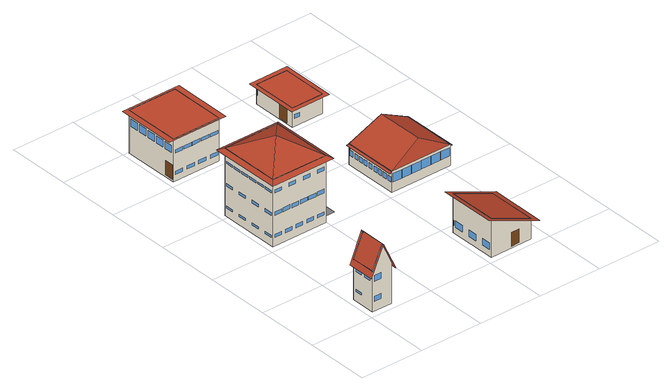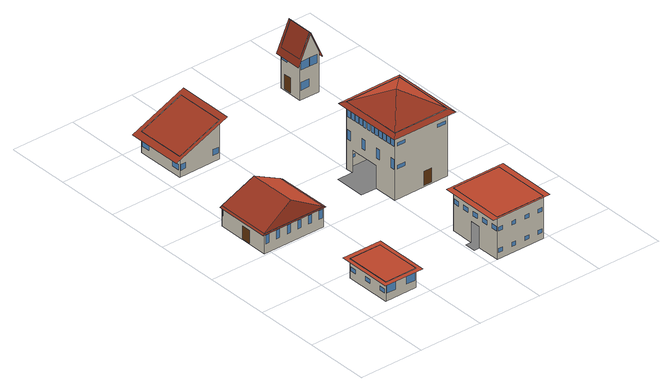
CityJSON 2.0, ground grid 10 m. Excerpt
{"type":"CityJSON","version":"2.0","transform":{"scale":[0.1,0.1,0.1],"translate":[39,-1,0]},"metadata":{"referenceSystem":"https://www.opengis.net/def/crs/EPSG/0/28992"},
"CityObjects":{
"building1":{"type":"Building","attributes":{"roofType":"Gabled","yearOfConstruction":1976,"function":"Residential","storeysAboveGround":2},"geometry":[{"type":"MultiSurface","lod":"3","boundaries":[[[0,1,2,3]],[[4,5,6,7]],[[7,8,9,4]],[[3,2,8,7,6],[10,11,12,13],[14,15,16,17]],[[12,11,10,13]],[[16,15,14,17]],[[1,9,8,2],[18,19,20,21],[22,23,24,25]],[[20,19,18,21]],[[24,23,22,25]],[[1,0,5,4,9],[26,27,28,29],[30,31,32,33],[34,35,36,37]],[[28,27,26,29]],[[32,31,30,33]],[[36,35,34,37]],[[0,3,6,5],[38,39,40,41],[42,43,44,45],[46,47,48,49]],[[40,39,38,41]],[[44,43,42,45]],[[48,47,46,49]],[[50,51,52,53,4,9,8,7]],[[53,54,55,50,7,6,5,4]]],"semantics":{"surfaces":[{"type":"GroundSurface"},{"type":"RoofSurface"},{"type":"WallSurface"},{"type":"Window"},{"type":"Door"}],"values":[0,1,1,2,3,3,2,4,3,2,3,3,3,2,3,3,3,1,1]}}]},
"building2":{"type":"Building","attributes":{"roofType":"Pyramidal","yearOfConstruction":2006,"function":"Residential","storeysAboveGround":3},"geometry":[{"type":"MultiSurface","lod":"3","boundaries":[[[56,57,58,59,60,61,62,63]],[[64,65,66]],[[67,68,66]],[[65,67,66]],[[68,64,66]],[[62,67,65,63],[69,70,71,72],[73,74,75,76],[77,78,79,80],[81,82,83,84],[85,86,87,88],[89,90,91,92],[93,94,95,96],[97,98,99,100],[101,102,103,104],[105,106,107,108],[109,110,111,112],[113,114,115,116],[117,118,119,120],[121,122,123,124],[125,126,127,128]],[[71,70,69,72]],[[75,74,73,76]],[[79,78,77,80]],[[83,82,81,84]],[[87,86,85,88]],[[91,90,89,92]],[[95,94,93,96]],[[99,98,97,100]],[[103,102,101,104]],[[107,106,105,108]],[[111,110,109,112]],[[115,114,113,116]],[[119,118,117,120]],[[123,122,121,124]],[[127,126,125,128]],[[61,129,130,58,57,68,67,62],[131,132,133,134],[135,136,137,138],[139,140,141,142],[143,144,145,146],[147,148,149,150],[151,152,153,154],[155,156,157,158],[159,160,161,162],[163,164,165,166],[167,168,169,170],[171,172,173,174],[175,176,177,178],[179,180,181,182],[183,184,185,186],[187,188,189,190],[191,192,193,194]],[[133,132,131,134]],[[137,136,135,138]],[[141,140,139,142]],[[145,144,143,146]],[[149,148,147,150]],[[153,152,151,154]],[[157,156,155,158]],[[161,160,159,162]],[[165,164,163,166]],[[169,168,167,170]],[[173,172,171,174]],[[177,176,175,178]],[[181,180,179,182]],[[185,184,183,186]],[[189,188,187,190]],[[193,192,191,194]],[[56,64,68,57],[195,196,197,198],[199,200,201,202],[203,204,205,206],[207,208,209,210]],[[197,196,195,198]],[[201,200,199,202]],[[205,204,203,206]],[[209,208,207,210]],[[63,65,64,56],[211,212,213,214],[215,216,217,218],[219,220,221,222],[223,224,225,226],[227,228,229,230],[231,232,233,234],[235,236,237,238],[239,240,241,242],[243,244,245,246],[247,248,249,250],[251,252,253,254],[255,256,257,258],[259,260,261,262],[263,264,265,266]],[[213,212,211,214]],[[217,216,215,218]],[[221,220,219,222]],[[225,224,223,226]],[[229,228,227,230]],[[233,232,231,234]],[[237,236,235,238]],[[241,240,239,242]],[[245,244,243,246]],[[249,248,247,250]],[[253,252,251,254]],[[257,256,255,258]],[[261,260,259,262]],[[265,264,263,266]],[[267,67,65,268]],[[269,68,67,267]],[[64,68,269,270]],[[65,64,270,268]]],"semantics":{"surfaces":[{"type":"GroundSurface"},{"type":"RoofSurface"},{"type":"WallSurface"},{"type":"Window"},{"type":"Door"}],"values":[0,1,1,1,1,2,3,3,3,3,3,3,3,3,3,3,3,3,3,3,3,2,3,3,3,3,3,3,3,3,3,3,3,3,3,3,3,3,2,4,3,3,3,2,3,3,3,3,3,3,3,3,3,3,3,3,3,3,1,1,1,1]}}]},
"building3":{"type":"Building","attributes":{"roofType":"Flat","yearOfConstruction":1948,"function":"Residential","storeysAboveGround":2},"geometry":[{"type":"MultiSurface","lod":"3","boundaries":[[[271,272,273,274,275,276,277,278]],[[279,280,281,282]],[[277,279,282,278],[283,284,285,286],[287,288,289,290],[291,292,293,294],[295,296,297,298],[299,300,301,302],[303,304,305,306],[307,308,309,310],[311,312,313,314],[315,316,317,318]],[[285,284,283,286]],[[289,288,287,290]],[[293,292,291,294]],[[297,296,295,298]],[[301,300,299,302]],[[305,304,303,306]],[[309,308,307,310]],[[313,312,311,314]],[[317,316,315,318]],[[276,319,320,273,272,280,279,277],[321,322,323,324],[325,326,327,328],[329,330,331,332],[333,334,335,336],[337,338,339,340]],[[323,322,321,324]],[[327,326,325,328]],[[331,330,329,332]],[[335,334,333,336]],[[339,338,337,340]],[[271,281,280,272],[341,342,343,344],[345,346,347,348],[349,350,351,352],[353,354,355,356],[357,358,359,360],[361,362,363,364],[365,366,367,368],[369,370,371,372]],[[343,342,341,344]],[[347,346,345,348]],[[351,350,349,352]],[[355,354,353,356]],[[359,358,357,360]],[[363,362,361,364]],[[367,366,365,368]],[[371,370,369,372]],[[278,282,281,271],[373,374,375,376],[377,378,379,380],[381,382,383,384],[385,386,387,388],[389,390,391,392],[393,394,395,396]],[[375,374,373,376]],[[379,378,377,380]],[[383,382,381,384]],[[387,386,385,388]],[[391,390,389,392]],[[395,394,393,396]],[[397,398,399,400],[281,280,279,282]]],"semantics":{"surfaces":[{"type":"GroundSurface"},{"type":"RoofSurface"},{"type":"WallSurface"},{"type":"Window"},{"type":"Door"}],"values":[0,1,2,3,3,3,3,3,3,3,3,3,2,3,3,3,3,3,2,3,3,3,3,3,3,3,3,2,4,3,3,3,3,3,1]}}]},
"building4":{"type":"Building","attributes":{"roofType":"Shed","yearOfConstruction":1952,"function":"Residential","storeysAboveGround":1},"geometry":[{"type":"MultiSurface","lod":"3","boundaries":[[[401,402,403,404]],[[405,406,407,408]],[[404,403,406,405],[409,410,411,412]],[[411,410,409,412]],[[402,407,406,403],[413,414,415,416],[417,418,419,420]],[[415,414,413,416]],[[419,418,417,420]],[[402,401,408,407],[421,422,423,424],[425,426,427,428]],[[423,422,421,424]],[[427,426,425,428]],[[401,404,405,408],[429,430,431,432],[433,434,435,436],[437,438,439,440]],[[431,430,429,432]],[[435,434,433,436]],[[439,438,437,440]],[[441,442,443,444],[408,407,406,405]]],"semantics":{"surfaces":[{"type":"GroundSurface"},{"type":"RoofSurface"},{"type":"WallSurface"},{"type":"Door"},{"type":"Window"}],"values":[0,1,2,3,2,4,4,2,4,4,2,4,4,4,1]}}]},
"building5":{"type":"Building","attributes":{"roofType":"Hipped","yearOfConstruction":1992,"function":"Residential","storeysAboveGround":1},"geometry":[{"type":"MultiSurface","lod":"3","boundaries":[[[445,446,447,448]],[[449,450,451,452]],[[452,453,454,449]],[[451,453,452]],[[454,450,449]],[[447,453,451,448],[455,456,457,458],[459,460,461,462],[463,464,465,466],[467,468,469,470],[471,472,473,474],[475,476,477,478]],[[457,456,455,458]],[[461,460,459,462]],[[465,464,463,466]],[[469,468,467,470]],[[473,472,471,474]],[[477,476,475,478]],[[446,454,453,447],[479,480,481,482]],[[481,480,479,482]],[[445,450,454,446],[483,484,485,486],[487,488,489,490],[491,492,493,494],[495,496,497,498],[499,500,501,502],[503,504,505,506]],[[485,484,483,486]],[[489,488,487,490]],[[493,492,491,494]],[[497,496,495,498]],[[501,500,499,502]],[[505,504,503,506]],[[448,451,450,445],[507,508,509,510],[511,512,513,514],[515,516,517,518],[519,520,521,522],[523,524,525,526],[527,528,529,530],[531,532,533,534],[535,536,537,538],[539,540,541,542]],[[509,508,507,510]],[[513,512,511,514]],[[517,516,515,518]],[[521,520,519,522]],[[525,524,523,526]],[[529,528,527,530]],[[533,532,531,534]],[[537,536,535,538]],[[541,540,539,542]],[[543,453,451,544]],[[545,454,453,543]],[[450,454,545,546]],[[451,450,546,544]]],"semantics":{"surfaces":[{"type":"GroundSurface"},{"type":"RoofSurface"},{"type":"WallSurface"},{"type":"Window"},{"type":"Door"}],"values":[0,1,1,1,1,2,3,3,3,3,3,3,2,4,2,3,3,3,3,3,3,2,3,3,3,3,3,3,3,3,3,1,1,1,1]}}]},
"building6":{"type":"Building","attributes":{"roofType":"Flat","yearOfConstruction":1979,"function":"Residential","storeysAboveGround":1},"geometry":[{"type":"MultiSurface","lod":"3","boundaries":[[[547,548,549,550]],[[551,552,553,554]],[[549,551,554,550],[555,556,557,558]],[[557,556,555,558]],[[548,552,551,549],[559,560,561,562],[563,564,565,566],[567,568,569,570]],[[561,560,559,562]],[[565,564,563,566]],[[569,568,567,570]],[[547,553,552,548],[571,572,573,574],[575,576,577,578]],[[573,572,571,574]],[[577,576,575,578]],[[550,554,553,547],[579,580,581,582]],[[581,580,579,582]],[[583,584,585,586],[553,552,551,554]]],"semantics":{"surfaces":[{"type":"GroundSurface"},{"type":"RoofSurface"},{"type":"WallSurface"},{"type":"Window"},{"type":"Door"}],"values":[0,1,2,3,2,3,3,3,2,3,3,2,4,1]}}]}
},
"vertices":[
[10,48,0],[42,48,0],[42,10,0],[10,10,0],[26,48,99],[10,48,63],[10,10,63],[26,10,99],[42,10,63],[42,48,63],[13,10,23],[24,10,23],[24,10,15],[13,10,15],[13,10,55],[24,10,55],[24,10,46],[13,10,46],[42,17,25],[42,29,25],[42,29,2],[42,17,2],[42,12,51],[42,22,51],[42,22,46],[42,12,46],[40,48,27],[27,48,27],[27,48,15],[40,48,15],[40,48,59],[27,48,59],[27,48,46],[40,48,46],[25,48,59],[13,48,59],[13,48,46],[25,48,46],[10,43,18],[10,32,18],[10,32,15],[10,43,15],[10,43,50],[10,32,50],[10,32,46],[10,43,46],[10,26,50],[10,15,50],[10,15,46],[10,26,46],[26,7,99],[47,7,54],[47,51,54],[26,51,99],[6,51,54],[6,7,54],
[10,307,0],[99,307,0],[99,270,0],[124,270,0],[124,222,0],[99,222,0],[99,210,0],[10,210,0],[10,307,104],[10,210,104],[55,258,129],[99,210,104],[99,307,104],[13,210,18],[24,210,18],[24,210,13],[13,210,13],[31,210,18],[42,210,18],[42,210,13],[31,210,13],[49,210,18],[60,210,18],[60,210,13],[49,210,13],[67,210,18],[78,210,18],[78,210,13],[67,210,13],[85,210,18],[96,210,18],[96,210,13],[85,210,13],[13,210,53],[24,210,53],[24,210,47],[13,210,47],[27,210,53],[39,210,53],[39,210,47],[27,210,47],[42,210,53],[53,210,53],[53,210,47],[42,210,47],[56,210,53],[68,210,53],[68,210,47],[56,210,47],[70,210,53],[82,210,53],[82,210,47],[70,210,47],[85,210,53],[96,210,53],[96,210,47],[85,210,47],[13,210,87],[24,210,87],[24,210,82],[13,210,82],[37,210,87],[48,210,87],[48,210,82],[37,210,82],[61,210,87],[72,210,87],[72,210,82],[61,210,82],[85,210,87],[96,210,87],[96,210,82],[85,210,82],[99,222,35],[99,270,35],[99,212,62],[99,218,62],[99,218,47],[99,212,47],[99,241,62],[99,247,62],[99,247,47],[99,241,47],[99,270,62],[99,276,62],[99,276,47],[99,270,47],[99,299,62],[99,305,62],[99,305,47],[99,299,47],[99,212,96],[99,218,96],[99,218,82],[99,212,82],[99,220,96],[99,226,96],[99,226,82],[99,220,82],[99,228,96],[99,234,96],[99,234,82],[99,228,82],[99,236,96],[99,242,96],[99,242,82],[99,236,82],[99,244,96],[99,249,96],[99,249,82],[99,244,82],[99,252,96],[99,257,96],[99,257,82],[99,252,82],[99,260,96],[99,265,96],[99,265,82],[99,260,82],[99,267,96],[99,273,96],[99,273,82],[99,267,82],[99,275,96],[99,281,96],[99,281,82],[99,275,82],[99,283,96],[99,289,96],[99,289,82],[99,283,82],[99,291,96],[99,297,96],[99,297,82],[99,291,82],[99,299,96],[99,305,96],[99,305,82],[99,299,82],[50,307,24],[37,307,24],[37,307,2],[50,307,2],[95,307,52],[82,307,52],[82,307,47],[95,307,47],[95,307,87],[82,307,87],[82,307,82],[95,307,82],[27,307,87],[14,307,87],[14,307,82],[27,307,82],[10,304,16],[10,291,16],[10,291,13],[10,304,13],[10,278,16],[10,265,16],[10,265,13],[10,278,13],[10,252,16],[10,239,16],[10,239,13],[10,252,13],[10,226,16],[10,213,16],[10,213,13],[10,226,13],[10,304,51],[10,291,51],[10,291,47],[10,304,47],[10,278,51],[10,265,51],[10,265,47],[10,278,47],[10,252,51],[10,239,51],[10,239,47],[10,252,47],[10,226,51],[10,213,51],[10,213,47],[10,226,47],[10,304,85],[10,291,85],[10,291,82],[10,304,82],[10,288,85],[10,276,85],[10,276,82],[10,288,82],[10,273,85],[10,260,85],[10,260,82],[10,273,82],[10,257,85],[10,244,85],[10,244,82],[10,257,82],[10,241,85],[10,229,85],[10,229,82],[10,241,82],[10,226,85],[10,213,85],[10,213,82],[10,226,82],[106,202,100],[3,202,100],[106,315,100],[3,315,100],
[10,499,0],[87,499,0],[87,463,0],[96,463,0],[96,446,0],[87,446,0],[87,410,0],[10,410,0],[87,410,66],[87,499,66],[10,499,66],[10,410,66],[13,410,15],[25,410,15],[25,410,10],[13,410,10],[33,410,15],[45,410,15],[45,410,10],[33,410,10],[52,410,15],[65,410,15],[65,410,10],[52,410,10],[72,410,15],[85,410,15],[85,410,10],[72,410,10],[13,410,48],[25,410,48],[25,410,43],[13,410,43],[28,410,48],[40,410,48],[40,410,43],[28,410,43],[42,410,48],[55,410,48],[55,410,43],[42,410,43],[57,410,48],[70,410,48],[70,410,43],[57,410,43],[72,410,48],[85,410,48],[85,410,43],[72,410,43],[87,446,33],[87,463,33],[87,412,50],[87,421,50],[87,421,43],[87,412,43],[87,431,50],[87,440,50],[87,440,43],[87,431,43],[87,450,50],[87,459,50],[87,459,43],[87,450,43],[87,469,50],[87,478,50],[87,478,43],[87,469,43],[87,488,50],[87,497,50],[87,497,43],[87,488,43],[85,499,16],[79,499,16],[79,499,10],[85,499,10],[63,499,16],[57,499,16],[57,499,10],[63,499,10],[41,499,16],[34,499,16],[34,499,10],[41,499,10],[19,499,16],[12,499,16],[12,499,10],[19,499,10],[85,499,49],[79,499,49],[79,499,43],[85,499,43],[63,499,49],[57,499,49],[57,499,43],[63,499,43],[41,499,49],[34,499,49],[34,499,43],[41,499,43],[19,499,49],[12,499,49],[12,499,43],[19,499,43],[10,426,25],[10,412,25],[10,412,3],[10,426,3],[10,495,54],[10,482,54],[10,482,43],[10,495,43],[10,478,54],[10,465,54],[10,465,43],[10,478,43],[10,461,54],[10,448,54],[10,448,43],[10,461,43],[10,444,54],[10,431,54],[10,431,43],[10,444,43],[10,427,54],[10,414,54],[10,414,43],[10,427,43],[96,407,66],[96,502,66],[1,502,66],[1,407,66],
[210,87,0],[277,87,0],[277,10,0],[210,10,0],[210,10,60],[277,10,32],[277,87,32],[210,87,60],[244,10,24],[257,10,24],[257,10,3],[244,10,3],[277,12,18],[277,25,18],[277,25,10],[277,12,10],[277,72,18],[277,84,18],[277,84,10],[277,72,10],[275,87,19],[267,87,19],[267,87,10],[275,87,10],[221,87,19],[212,87,19],[212,87,10],[221,87,10],[210,82,20],[210,68,20],[210,68,10],[210,82,10],[210,55,20],[210,41,20],[210,41,10],[210,55,10],[210,28,20],[210,14,20],[210,14,10],[210,28,10],[287,4,28],[287,92,28],[201,92,64],[201,4,64],
[210,296,0],[309,296,0],[309,210,0],[210,210,0],[260,290,60],[210,296,32],[210,210,32],[260,216,60],[309,210,32],[309,296,32],[212,210,28],[226,210,28],[226,210,15],[212,210,15],[228,210,28],[242,210,28],[242,210,15],[228,210,15],[244,210,28],[259,210,28],[259,210,15],[244,210,15],[260,210,28],[275,210,28],[275,210,15],[260,210,15],[277,210,28],[291,210,28],[291,210,15],[277,210,15],[293,210,28],[307,210,28],[307,210,15],[293,210,15],[309,251,21],[309,265,21],[309,265,1],[309,251,1],[307,296,28],[302,296,28],[302,296,15],[307,296,15],[289,296,28],[284,296,28],[284,296,15],[289,296,15],[271,296,28],[266,296,28],[266,296,15],[271,296,15],[253,296,28],[248,296,28],[248,296,15],[253,296,15],[235,296,28],[230,296,28],[230,296,15],[235,296,15],[218,296,28],[212,296,28],[212,296,15],[218,296,15],[210,294,23],[210,288,23],[210,288,15],[210,294,15],[210,284,23],[210,278,23],[210,278,15],[210,284,15],[210,275,23],[210,269,23],[210,269,15],[210,275,15],[210,266,23],[210,260,23],[210,260,15],[210,266,15],[210,256,23],[210,250,23],[210,250,15],[210,256,15],[210,246,23],[210,240,23],[210,240,15],[210,246,15],[210,237,23],[210,231,23],[210,231,15],[210,237,15],[210,228,23],[210,221,23],[210,221,15],[210,228,15],[210,218,23],[210,212,23],[210,212,15],[210,218,15],[312,210,30],[207,210,30],[312,297,30],[207,297,30],
[210,482,0],[261,482,0],[261,410,0],[210,410,0],[261,410,30],[261,482,30],[210,482,30],[210,410,30],[214,410,18],[222,410,18],[222,410,12],[214,410,12],[261,412,18],[261,421,18],[261,421,12],[261,412,12],[261,441,18],[261,450,18],[261,450,12],[261,441,12],[261,470,18],[261,479,18],[261,479,12],[261,470,12],[259,482,24],[245,482,24],[245,482,12],[259,482,12],[226,482,24],[212,482,24],[212,482,12],[226,482,12],[210,436,24],[210,421,24],[210,421,1],[210,436,1],[267,403,30],[267,489,30],[204,489,30],[204,403,30]
]}
